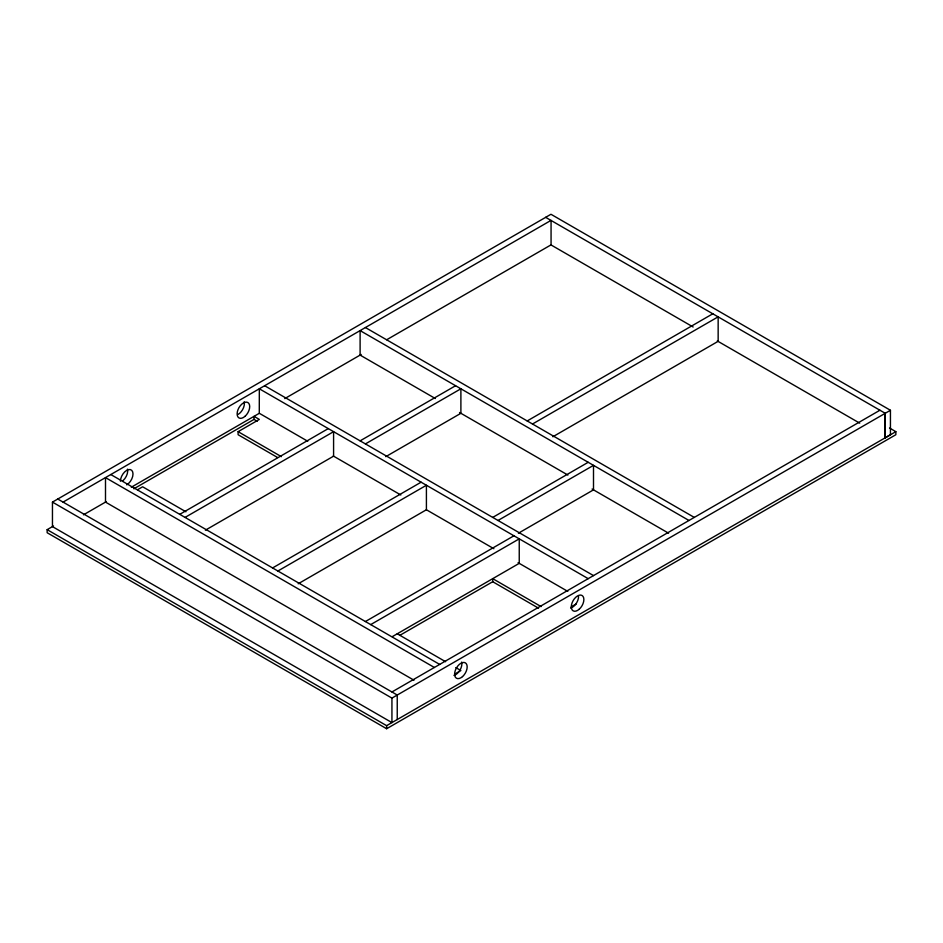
<?xml version="1.0" encoding="UTF-8"?>
<svg xmlns="http://www.w3.org/2000/svg" width="943" height="943" viewBox="0 0 943 943"><rect width="100%" height="100%" fill="white"/><g stroke="black" fill="none" stroke-linecap="round" stroke-linejoin="round"><path stroke-width="1.41" d="M885.241 437.788L885.241 413.293L391.934 698.103L391.934 722.597L52.454 526.607L52.454 502.1L545.761 217.291M63.063 502.1L551.066 220.356L551.066 244.85L386.701 339.751M889.497 427.992L895.85 431.67L895.85 434.723L386.63 728.727L47.15 532.724L47.15 529.66L53.515 525.994M83.456 514.831L106.382 501.593M131.289 487.213L259.278 413.317L259.325 388.787L588.196 578.66M284.762 398.606L361.216 354.462M133.823 488.816L254.021 419.411L257.203 421.25M137.631 489.676L142.629 486.788L185.912 511.778M277.572 457.508L238.107 434.723L238.107 431.67L259.325 419.411L254.021 416.358L254.021 419.411M179.759 514.348L328.282 428.605M185.064 517.412L333.586 431.67L333.586 456.164L205.374 530.19M360.108 440.852L455.587 385.722M365.412 443.917L460.891 388.787L460.891 413.293L385.781 456.66M272.586 567.945L421.108 482.191M527.196 420.943L712.849 313.76M277.89 571.01L426.413 485.256L426.413 509.762L298.2 583.776M532.5 424.008L718.153 316.824L718.153 341.319L552.846 436.762M492.717 517.412L588.196 462.294M498.022 520.477L593.501 465.347L593.501 489.853L518.391 533.219M365.412 621.531L513.935 535.789M370.717 624.596L519.239 538.854L519.239 563.348L392.3 636.643M399.785 635.382L492.717 581.725L538.547 608.188M391.934 691.973L879.937 410.229M890.44 410.276L885.135 413.34L885.135 437.835L890.44 434.77L890.44 410.276L550.96 214.273L545.655 217.338L885.241 413.293M454.656 674.139L460.891 670.532L455.799 667.597M571.352 606.762L576.338 603.885M47.15 529.66L386.63 725.662L895.85 431.67M550.747 244.779L693.152 326.997M717.305 340.942L859.71 423.159M365.412 327.539L694.284 517.412M688.979 520.477L360.108 330.604L360.108 355.098L435.312 398.524M459.536 412.504L567.886 475.06M592.098 489.04L668.587 533.196M264.629 385.722L593.501 575.595M259.325 413.293L307.76 441.253M333.256 455.976L400.81 494.981M426.307 509.703L493.873 548.708M518.084 562.688L567.804 591.391M238.107 431.67L281.391 456.66M541.093 606.597L492.717 578.66L492.717 581.725M397.239 633.79L445.615 661.715M110.802 474.541L439.674 664.414M434.369 667.479L105.498 477.606L105.498 502.1L413.977 680.198M57.759 499.036L397.239 695.038L397.239 719.533M52.454 502.1L391.934 698.103M386.63 725.662L386.63 728.727M578.566 596.471A8.876 5.128 -60 0 1 570.656 608.046M461.657 662.092A8.876 5.128 -60 0 1 453.96 675.412M244.178 401.789A8.876 5.128 -60 0 1 238.107 414.413M127.482 469.154A8.876 5.128 -60 0 1 123.038 480.6M120.433 481.225A8.876 5.128 -60 0 1 126.716 470.345A8.876 5.128 -60 0 1 132.998 473.975A8.876 5.128 -60 0 1 126.716 484.855M579.214 609.225A8.876 5.128 -60 0 0 582.031 595.469A8.876 5.128 -60 0 0 571.517 604.793A8.876 5.128 -60 0 0 579.214 609.225M462.518 676.602A8.876 5.128 -60 0 0 465.335 662.846A8.876 5.128 -60 0 0 454.821 672.159A8.876 5.128 -60 0 0 462.518 676.602M245.039 416.299A8.876 5.128 -60 0 0 247.856 402.531A8.876 5.128 -60 0 0 237.341 411.855A8.876 5.128 -60 0 0 245.039 416.299"/></g></svg>
